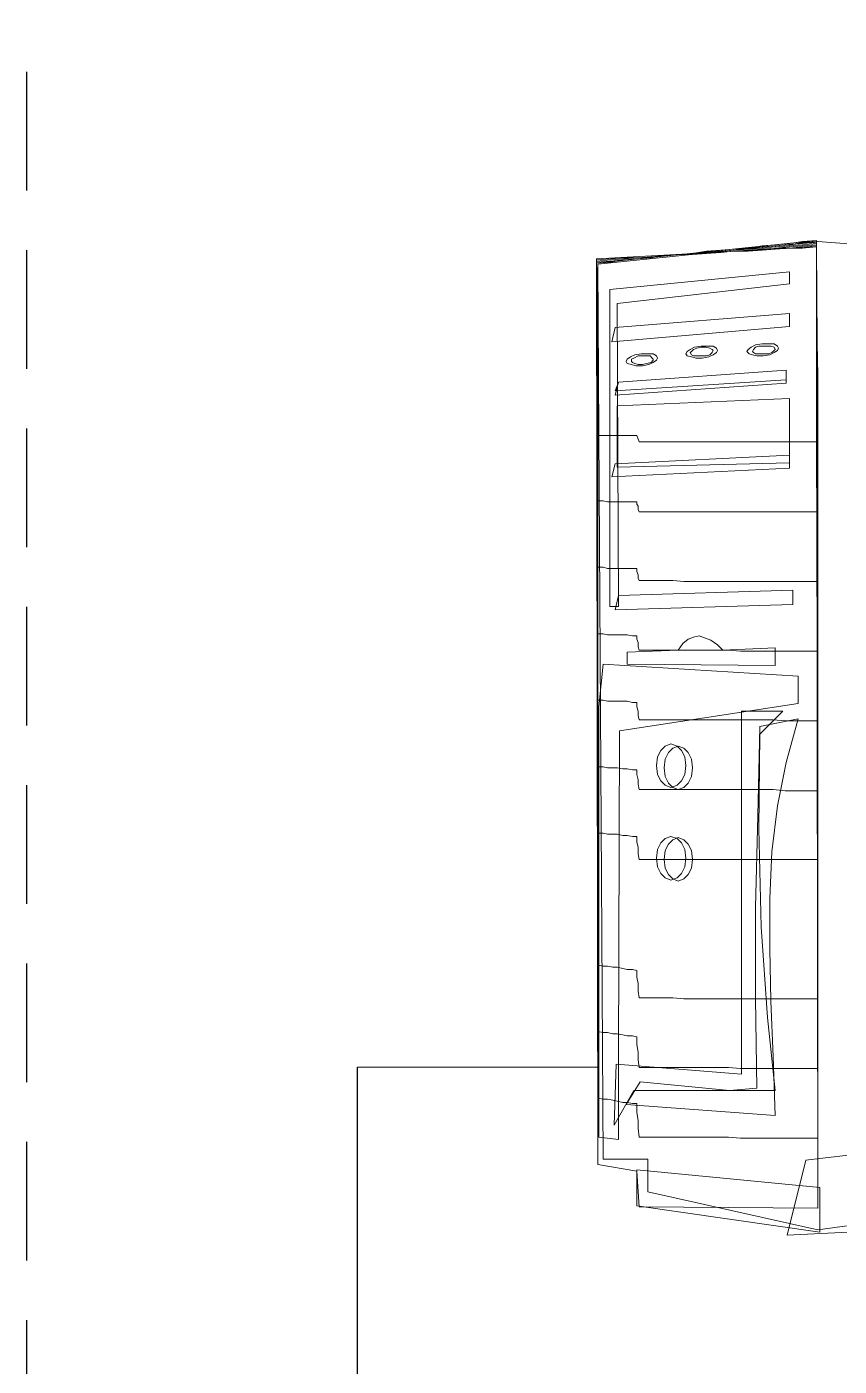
# Model space of a CAD drawing. Extents: x -730 to 2784, y 160 to 852.
# Drawn here: x -695.552 to -693.842, y 292.002 to 294.819 of the extents above; entities that cross this region are included whole.
import ezdxf

# ---------------------------------------------------------------- set-up
doc = ezdxf.new("R2010")
doc.units = 0
doc.header["$MEASUREMENT"] = 0
doc.linetypes.add('HIDDEN', pattern=[0.375, 0.25, -0.125])
doc.layers.add('Duct', color=4, linetype='Continuous')

msp = doc.modelspace()

# ---------------------------------------------------------------- linework, layer by layer
at = {"color": 43, "lineweight": 0}
for points in [[(-694.3528, 294.3214), (-693.8899, 294.3695), (-693.8876, 292.3713), (-693.8876, 292.3346), (-694.2634, 292.3369), (-694.268, 292.4125), (-694.3505, 292.4263), (-694.3528, 294.3214), (-694.3528, 294.3214)], [(-694.3528, 294.3214), (-694.323, 294.3237), (-694.2955, 294.3282), (-694.2657, 294.3305), (-694.2382, 294.3328), (-694.2085, 294.3374), (-694.1787, 294.3397), (-694.1512, 294.342), (-694.1214, 294.3466), (-694.0916, 294.3489), (-694.0641, 294.3512), (-694.0343, 294.3534), (-694.0045, 294.358), (-693.977, 294.3603), (-693.9472, 294.3626), (-693.9197, 294.3672), (-693.8899, 294.3695), (-693.8899, 293.9066), (-693.8876, 293.4437), (-693.8876, 292.9785), (-693.8876, 292.5156), (-693.8876, 292.5065), (-693.8876, 292.4996), (-693.8876, 292.4904), (-693.8876, 292.4813), (-693.9106, 292.4813), (-693.9335, 292.4813), (-693.9564, 292.4813), (-693.9816, 292.4813), (-694.0045, 292.4813), (-694.0274, 292.4813), (-694.0503, 292.4813), (-694.0755, 292.4835), (-694.0985, 292.4835), (-694.1214, 292.4835), (-694.1443, 292.4835), (-694.1695, 292.4835), (-694.1924, 292.4835), (-694.2153, 292.4835), (-694.2405, 292.4835), (-694.2634, 292.4835), (-694.2657, 292.5019), (-694.2657, 292.5179), (-694.268, 292.5363), (-694.268, 292.5546), (-694.2772, 292.5546), (-694.2887, 292.5569), (-694.2978, 292.5569), (-694.3093, 292.5592), (-694.3184, 292.5615), (-694.3299, 292.5638), (-694.3391, 292.5638), (-694.3505, 292.566), (-694.3505, 293.0037), (-694.3505, 293.4437), (-694.3505, 293.8837), (-694.3528, 294.3214), (-694.3528, 294.3214)]]:
    msp.add_lwpolyline(points, dxfattribs=at)
at = {"color": 252, "lineweight": 0}
for points in [[(-694.3528, 294.3237), (-694.323, 294.3259), (-694.2955, 294.3282), (-694.2657, 294.3305), (-694.2382, 294.3351), (-694.2085, 294.3374), (-694.1787, 294.3397), (-694.1512, 294.342), (-694.1214, 294.3443), (-694.0916, 294.3466), (-694.0641, 294.3489), (-694.0343, 294.3534), (-694.0045, 294.3557), (-693.977, 294.358), (-693.9472, 294.3603), (-693.9197, 294.3649), (-693.8899, 294.3672), (-693.8899, 293.941), (-693.8876, 293.5147), (-693.8876, 293.0862), (-693.8876, 292.66), (-693.8876, 292.6508), (-693.8876, 292.644), (-693.8876, 292.6371), (-693.8876, 292.6279), (-693.9106, 292.6279), (-693.9335, 292.6279), (-693.9564, 292.6279), (-693.9816, 292.6279), (-694.0045, 292.6279), (-694.0274, 292.6279), (-694.0503, 292.6279), (-694.0755, 292.6302), (-694.0985, 292.6302), (-694.1214, 292.6302), (-694.1443, 292.6302), (-694.1695, 292.6302), (-694.1924, 292.6302), (-694.2153, 292.6302), (-694.2405, 292.6302), (-694.2634, 292.6302), (-694.2657, 292.6462), (-694.2657, 292.6623), (-694.268, 292.6783), (-694.268, 292.6944), (-694.2772, 292.6967), (-694.2887, 292.6967), (-694.2978, 292.699), (-694.3093, 292.7012), (-694.3184, 292.7012), (-694.3299, 292.7035), (-694.3391, 292.7035), (-694.3505, 292.7058), (-694.3505, 293.1091), (-694.3505, 293.5147), (-694.3505, 293.9181), (-694.3528, 294.3237), (-694.3528, 294.3237)], [(-694.3528, 294.3237), (-694.323, 294.3259), (-694.2955, 294.3282), (-694.2657, 294.3305), (-694.2382, 294.3351), (-694.2085, 294.3374), (-694.1787, 294.3397), (-694.1512, 294.342), (-694.1214, 294.3443), (-694.0916, 294.3466), (-694.0641, 294.3489), (-694.0343, 294.3512), (-694.0045, 294.3557), (-693.977, 294.358), (-693.9472, 294.3603), (-693.9197, 294.3626), (-693.8899, 294.3649), (-693.8899, 293.9753), (-693.8876, 293.5858), (-693.8876, 293.1939), (-693.8876, 292.8044), (-693.8876, 292.7975), (-693.8876, 292.7906), (-693.8876, 292.7814), (-693.8876, 292.7746), (-693.9106, 292.7746), (-693.9335, 292.7746), (-693.9564, 292.7746), (-693.9816, 292.7746), (-694.0045, 292.7746), (-694.0274, 292.7746), (-694.0503, 292.7746), (-694.0755, 292.7746), (-694.0985, 292.7746), (-694.1214, 292.7746), (-694.1443, 292.7746), (-694.1695, 292.7746), (-694.1924, 292.7769), (-694.2153, 292.7769), (-694.2405, 292.7769), (-694.2634, 292.7769), (-694.2657, 292.7906), (-694.2657, 292.8067), (-694.268, 292.8204), (-694.268, 292.8342), (-694.2772, 292.8364), (-694.2887, 292.8364), (-694.2978, 292.8387), (-694.3093, 292.841), (-694.3184, 292.841), (-694.3299, 292.8433), (-694.3391, 292.8433), (-694.3505, 292.8456), (-694.3505, 293.2146), (-694.3505, 293.5858), (-694.3505, 293.9547), (-694.3528, 294.3237), (-694.3528, 294.3237)]]:
    msp.add_lwpolyline(points, dxfattribs=at)
at = {"color": 253, "lineweight": 0}
for points in [[(-694.3528, 294.3259), (-694.323, 294.3282), (-694.2955, 294.3305), (-694.2657, 294.3328), (-694.2382, 294.3351), (-694.2085, 294.3374), (-694.1787, 294.3397), (-694.1512, 294.342), (-694.1214, 294.3443), (-694.0916, 294.3466), (-694.0641, 294.3489), (-694.0343, 294.3512), (-694.0045, 294.3534), (-693.977, 294.3557), (-693.9472, 294.358), (-693.9197, 294.3603), (-693.8899, 294.3626), (-693.8899, 294.0441), (-693.8876, 293.7279), (-693.8876, 293.4116), (-693.8876, 293.0931), (-693.8876, 293.0862), (-693.8876, 293.0794), (-693.8876, 293.0725), (-693.8876, 293.0679), (-693.9106, 293.0679), (-693.9335, 293.0679), (-693.9564, 293.0679), (-693.9816, 293.0679), (-694.0045, 293.0679), (-694.0274, 293.0679), (-694.0503, 293.0679), (-694.0755, 293.0679), (-694.0985, 293.0679), (-694.1214, 293.0679), (-694.1443, 293.0679), (-694.1695, 293.0679), (-694.1924, 293.0679), (-694.2153, 293.0679), (-694.2405, 293.0679), (-694.2634, 293.0679), (-694.2657, 293.0794), (-694.2657, 293.0931), (-694.268, 293.1046), (-694.268, 293.116), (-694.2772, 293.116), (-694.2887, 293.1183), (-694.2978, 293.1183), (-694.3093, 293.1206), (-694.3184, 293.1206), (-694.3299, 293.1206), (-694.3391, 293.1229), (-694.3505, 293.1229), (-694.3505, 293.4231), (-694.3505, 293.7256), (-694.3505, 294.0258), (-694.3528, 294.3259), (-694.3528, 294.3259)], [(-694.3528, 294.3259), (-694.323, 294.3282), (-694.2955, 294.3305), (-694.2657, 294.3328), (-694.2382, 294.3351), (-694.2085, 294.3374), (-694.1787, 294.3397), (-694.1512, 294.342), (-694.1214, 294.3443), (-694.0916, 294.3466), (-694.0641, 294.3489), (-694.0343, 294.3512), (-694.0045, 294.3534), (-693.977, 294.3557), (-693.9472, 294.358), (-693.9197, 294.3603), (-693.8899, 294.3626), (-693.8899, 294.0808), (-693.8876, 293.7989), (-693.8876, 293.517), (-693.8876, 293.2375), (-693.8876, 293.2306), (-693.8876, 293.226), (-693.8876, 293.2191), (-693.8876, 293.2123), (-693.9106, 293.2123), (-693.9335, 293.2123), (-693.9564, 293.2123), (-693.9816, 293.2146), (-694.0045, 293.2146), (-694.0274, 293.2146), (-694.0503, 293.2146), (-694.0755, 293.2146), (-694.0985, 293.2146), (-694.1214, 293.2146), (-694.1443, 293.2146), (-694.1695, 293.2146), (-694.1924, 293.2146), (-694.2153, 293.2146), (-694.2405, 293.2146), (-694.2634, 293.2146), (-694.2657, 293.226), (-694.2657, 293.2352), (-694.268, 293.2466), (-694.268, 293.2558), (-694.2772, 293.2558), (-694.2887, 293.2581), (-694.2978, 293.2581), (-694.3093, 293.2604), (-694.3184, 293.2604), (-694.3299, 293.2604), (-694.3391, 293.2627), (-694.3505, 293.2627), (-694.3505, 293.5285), (-694.3505, 293.7943), (-694.3505, 294.0601), (-694.3528, 294.3259), (-694.3528, 294.3259)], [(-694.3528, 294.3259), (-694.323, 294.3282), (-694.2955, 294.3305), (-694.2657, 294.3328), (-694.2382, 294.3351), (-694.2085, 294.3374), (-694.1787, 294.3397), (-694.1512, 294.342), (-694.1214, 294.3443), (-694.0916, 294.3443), (-694.0641, 294.3466), (-694.0343, 294.3489), (-694.0045, 294.3512), (-693.977, 294.3534), (-693.9472, 294.3557), (-693.9197, 294.358), (-693.8899, 294.3603), (-693.8899, 294.1151), (-693.8876, 293.8722), (-693.8876, 293.627), (-693.8876, 293.3818), (-693.8876, 293.3773), (-693.8876, 293.3704), (-693.8876, 293.3658), (-693.8876, 293.3589), (-693.9106, 293.3589), (-693.9335, 293.3589), (-693.9564, 293.3589), (-693.9816, 293.3612), (-694.0045, 293.3612), (-694.0274, 293.3612), (-694.0503, 293.3612), (-694.0755, 293.3612), (-694.0985, 293.3612), (-694.1214, 293.3612), (-694.1443, 293.3612), (-694.1695, 293.3612), (-694.1924, 293.3612), (-694.2153, 293.3612), (-694.2405, 293.3612), (-694.2634, 293.3612), (-694.2657, 293.3704), (-694.2657, 293.3795), (-694.268, 293.3887), (-694.268, 293.3979), (-694.2772, 293.3979), (-694.2887, 293.4002), (-694.2978, 293.4002), (-694.3093, 293.4002), (-694.3184, 293.4002), (-694.3299, 293.4002), (-694.3391, 293.4025), (-694.3505, 293.4025), (-694.3505, 293.6339), (-694.3505, 293.8653), (-694.3505, 294.0945), (-694.3528, 294.3259), (-694.3528, 294.3259)], [(-694.3528, 294.3282), (-694.323, 294.3305), (-694.2955, 294.3328), (-694.2657, 294.3328), (-694.2382, 294.3351), (-694.2085, 294.3374), (-694.1787, 294.3397), (-694.1512, 294.342), (-694.1214, 294.3443), (-694.0916, 294.3443), (-694.0641, 294.3466), (-694.0343, 294.3489), (-694.0045, 294.3512), (-693.977, 294.3534), (-693.9472, 294.3534), (-693.9197, 294.3557), (-693.8899, 294.358), (-693.8899, 294.1495), (-693.8876, 293.9433), (-693.8876, 293.7347), (-693.8876, 293.5262), (-693.8876, 293.5216), (-693.8876, 293.517), (-693.8876, 293.5102), (-693.8876, 293.5056), (-693.9106, 293.5056), (-693.9335, 293.5056), (-693.9564, 293.5056), (-693.9816, 293.5056), (-694.0045, 293.5056), (-694.0274, 293.5056), (-694.0503, 293.5056), (-694.0755, 293.5079), (-694.0985, 293.5079), (-694.1214, 293.5079), (-694.1443, 293.5079), (-694.1695, 293.5079), (-694.1924, 293.5079), (-694.2153, 293.5079), (-694.2405, 293.5079), (-694.2634, 293.5079), (-694.2657, 293.5147), (-694.2657, 293.5239), (-694.268, 293.5308), (-694.268, 293.5377), (-694.2772, 293.5377), (-694.2887, 293.54), (-694.2978, 293.54), (-694.3093, 293.54), (-694.3184, 293.54), (-694.3299, 293.54), (-694.3391, 293.5422), (-694.3505, 293.5422), (-694.3505, 293.7393), (-694.3505, 293.9341), (-694.3505, 294.1312), (-694.3528, 294.3282), (-694.3528, 294.3282)], [(-694.307, 294.0716), (-693.9541, 294.0968), (-693.9541, 294.0762), (-694.3139, 294.0533), (-694.307, 294.0716), (-694.307, 294.0716)], [(-694.3093, 294.0212), (-693.9472, 294.0372), (-693.9472, 293.902), (-694.3093, 293.8928), (-694.3093, 294.0212), (-694.3093, 294.0212)], [(-694.3482, 293.3887), (-694.3482, 292.4835), (-694.307, 292.479), (-694.307, 292.6462), (-694.3047, 293.3383), (-693.9289, 293.3956), (-693.9289, 293.4529), (-694.3391, 293.4781), (-694.3482, 293.3887), (-694.3482, 293.3887)], [(-694.0091, 293.3475), (-694.0137, 293.1596), (-694.0183, 292.9671), (-694.0183, 292.7746), (-694.016, 292.5867), (-694.0733, 292.5821), (-694.2612, 292.6004), (-694.2909, 292.5523), (-693.977, 292.5294), (-693.9816, 292.6531), (-693.9862, 292.77), (-693.9885, 292.88), (-693.9885, 292.9854), (-693.9839, 293.0839), (-693.9724, 293.1802), (-693.9541, 293.2718), (-693.9289, 293.3635), (-694.0091, 293.3475), (-694.0091, 293.3475)], [(-694.197, 293.3108), (-694.1832, 293.3062), (-694.1741, 293.297), (-694.1672, 293.2833), (-694.1649, 293.265), (-694.1672, 293.2466), (-694.1741, 293.2329), (-694.1832, 293.2237), (-694.197, 293.2191), (-694.2085, 293.2237), (-694.2176, 293.2329), (-694.2245, 293.2466), (-694.2268, 293.265), (-694.2245, 293.2833), (-694.2176, 293.297), (-694.2085, 293.3062), (-694.197, 293.3108), (-694.197, 293.3108)], [(-694.197, 293.116), (-694.1832, 293.1114), (-694.1741, 293.1023), (-694.1672, 293.0885), (-694.1649, 293.0702), (-694.1672, 293.0519), (-694.1741, 293.0381), (-694.1832, 293.0289), (-694.197, 293.0244), (-694.2085, 293.0289), (-694.2176, 293.0381), (-694.2245, 293.0519), (-694.2268, 293.0702), (-694.2245, 293.0885), (-694.2176, 293.1023), (-694.2085, 293.1114), (-694.197, 293.116), (-694.197, 293.116)]]:
    msp.add_lwpolyline(points, dxfattribs=at)
at = {"color": 254, "lineweight": 0}
for points in [[(-694.3528, 294.3282), (-694.323, 294.3305), (-694.2955, 294.3328), (-694.2657, 294.3328), (-694.2382, 294.3351), (-694.2085, 294.3374), (-694.1787, 294.3397), (-694.1512, 294.342), (-694.1214, 294.3443), (-694.0916, 294.3443), (-694.0641, 294.3466), (-694.0343, 294.3489), (-694.0045, 294.3512), (-693.977, 294.3534), (-693.9472, 294.3534), (-693.9197, 294.3557), (-693.8899, 294.358), (-693.8899, 294.1862), (-693.8876, 294.0143), (-693.8876, 293.8424), (-693.8876, 293.6706), (-693.8876, 293.666), (-693.8876, 293.6614), (-693.8876, 293.6568), (-693.8876, 293.6522), (-693.9106, 293.6522), (-693.9335, 293.6522), (-693.9564, 293.6522), (-693.9816, 293.6522), (-694.0045, 293.6522), (-694.0274, 293.6522), (-694.0503, 293.6522), (-694.0755, 293.6522), (-694.0985, 293.6522), (-694.1214, 293.6522), (-694.1443, 293.6522), (-694.1695, 293.6522), (-694.1924, 293.6545), (-694.2153, 293.6545), (-694.2405, 293.6545), (-694.2634, 293.6545), (-694.2657, 293.6591), (-694.2657, 293.666), (-694.268, 293.6729), (-694.268, 293.6797), (-694.2772, 293.6797), (-694.2887, 293.6797), (-694.2978, 293.6797), (-694.3093, 293.6797), (-694.3184, 293.6797), (-694.3299, 293.6797), (-694.3391, 293.682), (-694.3505, 293.682), (-694.3505, 293.8447), (-694.3505, 294.0051), (-694.3505, 294.1678), (-694.3528, 294.3282), (-694.3528, 294.3282)], [(-694.3528, 294.3282), (-694.323, 294.3305), (-694.2955, 294.3328), (-694.2657, 294.3328), (-694.2382, 294.3351), (-694.2085, 294.3374), (-694.1787, 294.3397), (-694.1512, 294.3397), (-694.1214, 294.342), (-694.0916, 294.3443), (-694.0641, 294.3466), (-694.0343, 294.3466), (-694.0045, 294.3489), (-693.977, 294.3512), (-693.9472, 294.3534), (-693.9197, 294.3534), (-693.8899, 294.3557), (-693.8899, 294.2205), (-693.8876, 294.0853), (-693.8876, 293.9501), (-693.8876, 293.8149), (-693.8876, 293.8104), (-693.8876, 293.8058), (-693.8876, 293.8035), (-693.8876, 293.7989), (-693.9106, 293.7989), (-693.9335, 293.7989), (-693.9564, 293.7989), (-693.9816, 293.7989), (-694.0045, 293.7989), (-694.0274, 293.7989), (-694.0503, 293.7989), (-694.0755, 293.7989), (-694.0985, 293.7989), (-694.1214, 293.7989), (-694.1443, 293.7989), (-694.1695, 293.7989), (-694.1924, 293.7989), (-694.2153, 293.7989), (-694.2405, 293.7989), (-694.2634, 293.7989), (-694.2657, 293.8035), (-694.2657, 293.8104), (-694.268, 293.8149), (-694.268, 293.8195), (-694.2772, 293.8195), (-694.2887, 293.8195), (-694.2978, 293.8195), (-694.3093, 293.8195), (-694.3184, 293.8195), (-694.3299, 293.8195), (-694.3391, 293.8218), (-694.3505, 293.8218), (-694.3505, 293.9478), (-694.3505, 294.0739), (-694.3505, 294.2022), (-694.3528, 294.3282), (-694.3528, 294.3282)], [(-694.3528, 294.3305), (-693.8899, 294.3557), (-693.8876, 293.9593), (-693.8876, 293.9456), (-694.2634, 293.9456), (-694.268, 293.9593), (-694.3505, 293.9593), (-694.3528, 294.3305), (-694.3528, 294.3305)]]:
    msp.add_lwpolyline(points, dxfattribs=at)
at = {"color": 147, "lineweight": 0}
msp.add_lwpolyline([(-694.3505, 294.3191), (-693.8876, 294.3672), (-692.4967, 294.2618), (-692.4738, 292.4606), (-692.6823, 292.4538), (-693.8876, 292.2888), (-694.2451, 292.369), (-694.2451, 292.4377), (-694.3391, 292.4377), (-694.3505, 294.3191), (-694.3505, 294.3191)], dxfattribs=at)
at = {"color": 155, "lineweight": 0}
for points in [[(-694.3253, 294.2664), (-693.9472, 294.303), (-693.9472, 294.2778), (-694.3093, 294.2366), (-694.307, 293.5995), (-694.3253, 293.5995), (-694.3253, 294.2664), (-694.3253, 294.2664)], [(-694.3139, 294.1862), (-693.9472, 294.216), (-693.9472, 294.1885), (-694.3207, 294.1564), (-694.3139, 294.1862), (-694.3139, 294.1862)], [(-694.2589, 294.1312), (-694.2451, 294.1312), (-694.2337, 294.1312), (-694.2268, 294.1266), (-694.2245, 294.122), (-694.2268, 294.1174), (-694.2337, 294.1128), (-694.2428, 294.1083), (-694.2566, 294.106), (-694.2703, 294.106), (-694.2795, 294.1083), (-694.2887, 294.1105), (-694.2909, 294.1151), (-694.2887, 294.1197), (-694.2818, 294.1243), (-694.2726, 294.1289), (-694.2589, 294.1312), (-694.2589, 294.1312)], [(-694.1328, 294.1472), (-694.1191, 294.1472), (-694.1076, 294.1472), (-694.1008, 294.1426), (-694.0985, 294.138), (-694.1008, 294.1335), (-694.1076, 294.1289), (-694.1168, 294.1243), (-694.1305, 294.122), (-694.1443, 294.122), (-694.1535, 294.1243), (-694.1626, 294.1266), (-694.1649, 294.1312), (-694.1626, 294.1358), (-694.1557, 294.1403), (-694.1466, 294.1449), (-694.1328, 294.1472), (-694.1328, 294.1472)], [(-694.0045, 294.1518), (-693.9908, 294.1518), (-693.9793, 294.1518), (-693.9724, 294.1472), (-693.9701, 294.1426), (-693.9724, 294.138), (-693.9793, 294.1335), (-693.9885, 294.1289), (-694.0022, 294.1266), (-694.016, 294.1266), (-694.0251, 294.1289), (-694.032, 294.1312), (-694.0366, 294.1358), (-694.0343, 294.1403), (-694.0274, 294.1449), (-694.0183, 294.1495), (-694.0045, 294.1518), (-694.0045, 294.1518)], [(-694.307, 294.0716), (-693.9541, 294.0968), (-693.9541, 294.0693), (-694.3139, 294.0441), (-694.307, 294.0716), (-694.307, 294.0716)], [(-694.3139, 293.8997), (-693.9472, 293.9181), (-693.9472, 293.8906), (-694.3207, 293.8722), (-694.3139, 293.8997), (-694.3139, 293.8997)], [(-694.307, 293.6224), (-693.9403, 293.6339), (-693.9403, 293.6041), (-694.3139, 293.5927), (-694.307, 293.6224), (-694.307, 293.6224)], [(-694.2887, 293.5033), (-694.2887, 293.4781), (-693.977, 293.4758), (-693.977, 293.5125), (-694.087, 293.5079), (-694.0985, 293.5193), (-694.1122, 293.5285), (-694.1237, 293.5331), (-694.1374, 293.5377), (-694.1489, 293.5354), (-694.1603, 293.5308), (-694.1718, 293.5216), (-694.181, 293.5079), (-694.2887, 293.5033), (-694.2887, 293.5033)], [(-694.048, 293.3795), (-693.961, 293.3795), (-694.0091, 293.3314), (-694.0114, 293.1321), (-694.0068, 292.9258), (-693.993, 292.7356), (-693.977, 292.5821), (-694.2749, 292.5821), (-694.3162, 292.5088), (-694.3116, 292.6371), (-694.048, 292.6165), (-694.048, 293.3795), (-694.048, 293.3795)], [(-694.181, 293.3062), (-694.1695, 293.3016), (-694.1603, 293.2925), (-694.1535, 293.2787), (-694.1512, 293.2604), (-694.1535, 293.242), (-694.1603, 293.2283), (-694.1695, 293.2191), (-694.181, 293.2146), (-694.1924, 293.2191), (-694.2016, 293.2283), (-694.2085, 293.242), (-694.2107, 293.2604), (-694.2085, 293.2787), (-694.2016, 293.2925), (-694.1924, 293.3016), (-694.181, 293.3062), (-694.181, 293.3062)], [(-694.181, 293.1137), (-694.1695, 293.1091), (-694.1603, 293.1), (-694.1535, 293.0862), (-694.1512, 293.0679), (-694.1535, 293.0496), (-694.1603, 293.0358), (-694.1695, 293.0266), (-694.181, 293.0221), (-694.1924, 293.0266), (-694.2016, 293.0358), (-694.2085, 293.0496), (-694.2107, 293.0679), (-694.2085, 293.0862), (-694.2016, 293.1), (-694.1924, 293.1091), (-694.181, 293.1137), (-694.181, 293.1137)]]:
    msp.add_lwpolyline(points, dxfattribs=at)
at = {"color": 91, "lineweight": 0}
msp.add_lwpolyline([(-694.2566, 294.1266), (-694.2474, 294.1266), (-694.2405, 294.1266), (-694.236, 294.122), (-694.2337, 294.1197), (-694.2337, 294.1174), (-694.2382, 294.1128), (-694.2474, 294.1105), (-694.2566, 294.1083), (-694.2657, 294.1083), (-694.2726, 294.1105), (-694.2772, 294.1128), (-694.2795, 294.1151), (-694.2795, 294.1197), (-694.2749, 294.122), (-694.2657, 294.1266), (-694.2566, 294.1266), (-694.2566, 294.1266)], dxfattribs=at)
at = {"color": 20, "lineweight": 0}
msp.add_lwpolyline([(-694.1328, 294.1449), (-694.1237, 294.1449), (-694.1145, 294.1426), (-694.1099, 294.1403), (-694.1076, 294.138), (-694.1099, 294.1335), (-694.1145, 294.1289), (-694.1214, 294.1266), (-694.1305, 294.1266), (-694.1397, 294.1266), (-694.1489, 294.1266), (-694.1535, 294.1289), (-694.1557, 294.1335), (-694.1535, 294.1358), (-694.1489, 294.1403), (-694.142, 294.1426), (-694.1328, 294.1449), (-694.1328, 294.1449)], dxfattribs=at)
at = {"color": 40, "lineweight": 0}
msp.add_lwpolyline([(-694.0022, 294.1472), (-693.993, 294.1472), (-693.9862, 294.1472), (-693.9793, 294.1449), (-693.977, 294.1403), (-693.9793, 294.138), (-693.9839, 294.1335), (-693.9908, 294.1312), (-693.9999, 294.1312), (-694.0091, 294.1312), (-694.0183, 294.1312), (-694.0228, 294.1335), (-694.0251, 294.1358), (-694.0228, 294.1403), (-694.0183, 294.1449), (-694.0114, 294.1472), (-694.0022, 294.1472), (-694.0022, 294.1472)], dxfattribs=at)
at = {"color": 151, "lineweight": 0}
msp.add_lwpolyline([(-693.9518, 292.2773), (-692.8381, 292.3323), (-692.8587, 292.5592), (-693.9128, 292.4354), (-693.9518, 292.2773), (-693.9518, 292.2773)], dxfattribs=at)
at = {"color": 45, "lineweight": 0}
msp.add_lwpolyline([(-694.268, 292.4148), (-693.8831, 292.3781), (-693.8831, 292.2842), (-694.268, 292.3392), (-694.268, 292.4148), (-694.268, 292.4148)], dxfattribs=at)
at = {"layer": 'Duct', "color": 4}
for p, q in [((-694.8559, 292.631), (-694.3508, 292.6316)), ((-694.8559, 290.9014), (-694.8559, 292.631))]:
    msp.add_line(p, q, dxfattribs=at)
at = {"layer": 'Duct', "linetype": 'HIDDEN'}
msp.add_lwpolyline([(-695.5518, 296.351), (-689.9552, 296.351), (-689.9552, 289.2241), (-695.5518, 289.2241)], close=True, dxfattribs=at)

doc.saveas('drawing.dxf')
